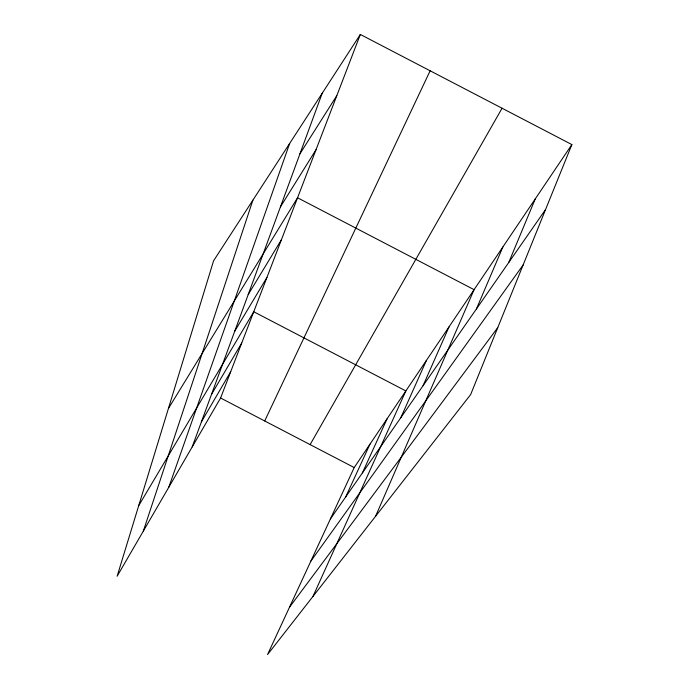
<?xml version="1.0" encoding="UTF-8"?>
<svg xmlns="http://www.w3.org/2000/svg" width="689" height="689" viewBox="0 0 689 689"><rect width="100%" height="100%" fill="white"/><g stroke="black" fill="none" stroke-linecap="round" stroke-linejoin="round"><path stroke-width="1.03" d="M143.312 531.124L252.88 200.18M168.788 487.244L289.656 143.458M192.179 446.963L322.211 93.239M360.33 34.45L213.581 260.795L117.13 576.237L220.592 398.009L360.33 34.45L571.87 144.578L470.63 394.608L267.565 654.55L354.206 467.564L571.87 144.578M508.749 262.483L535.241 198.94M476.426 308.956L502.884 246.955M375.565 516.302L474.092 289.673L297.553 197.769L168.426 408.474M423.072 385.676L449.039 326.853M400.809 417.698L426.405 360.442M312.995 596.39L405.855 390.93L253.75 311.747L138.704 505.657M362.388 472.938L387.123 418.731M345.697 496.941L369.967 444.181M264.688 420.962L430.134 70.795M310.119 444.612L502.066 108.233M201.412 421.832L230.712 371.681M211.497 394.392L241.718 343.036M234.716 331.237L266.936 277.426M248.178 294.634L281.465 239.626M280.414 206.924L316.036 149.685M299.948 153.793L336.809 95.642M330.41 518.92L545.576 209.516M310.825 561.182L523.115 264.989M289.492 607.224L497.742 327.645M220.592 398.009L354.206 467.564"/></g></svg>
